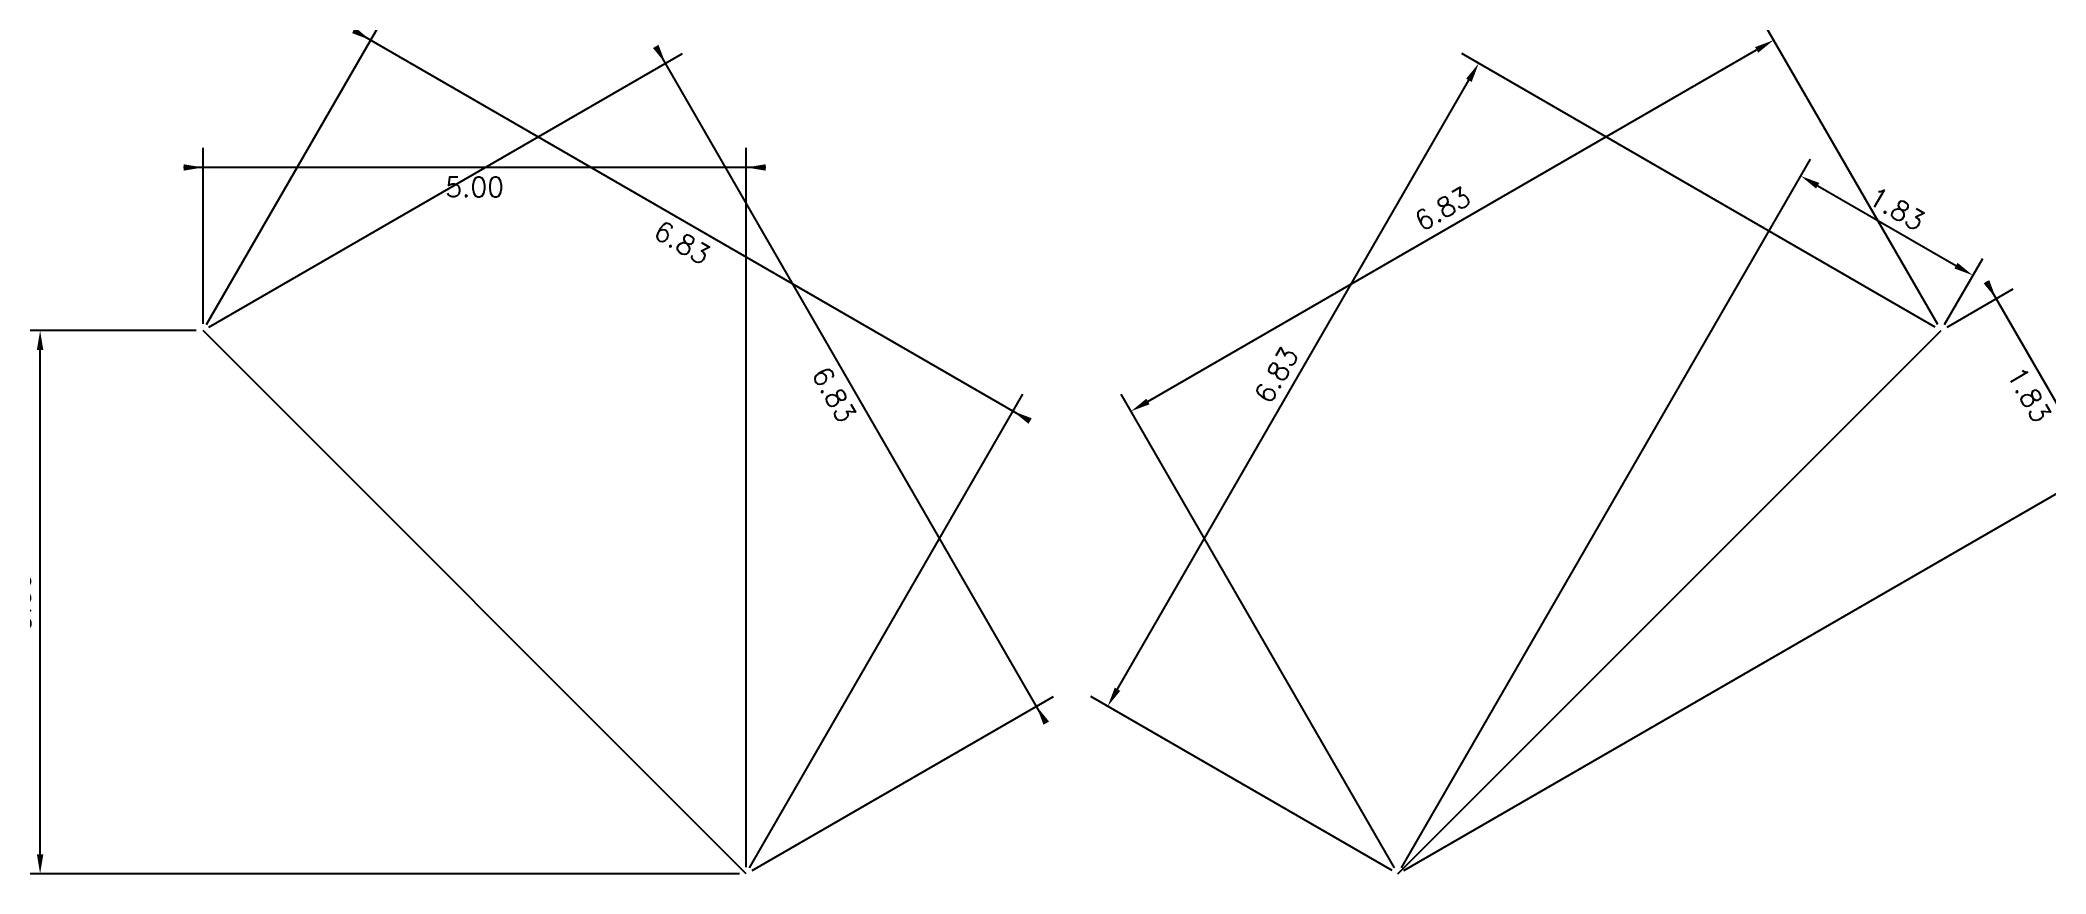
# Model space of a CAD drawing. Extents: x -6.5 to 12, y -5 to 2.7.
import ezdxf

# ---------------------------------------------------------------- set-up
doc = ezdxf.new("R2010")
doc.units = 0
doc.layers.add('Reference line', color=3, linetype='Continuous')
doc.styles.get("Standard").update_dxf_attribs({"font": 'simplex.shx'})
doc.dimstyles.get("Standard").update_dxf_attribs({"dimtxt": 0.18, "dimasz": 0.18, "dimexe": 0.18, "dimexo": 0.0625, "dimgap": 0.09, "dimtad": 1, "dimzin": 0, "dimdsep": 46, "dimtxsty": 'Standard', "dimcen": 0.09, "dimadec": 0, "dimazin": 0, "dimtfac": 1, "dimtdec": 4, "dimtofl": 0, "dimtmove": 0, "dimatfit": 3, "dimfxl": 1, "dimtolj": 1, "dimtzin": 0, "dimarcsym": 0})

msp = doc.modelspace()

# ---------------------------------------------------------------- linework, layer by layer
at = {"layer": 'Reference line'}
for p, q in [((0, -5), (-5, 0)), ((6, -5), (11, 0))]:
    msp.add_line(p, q, dxfattribs=at)

# ---------------------------------------------------------------- dimensions: what is measured, and where the dimension line sits
for base, p1, p2, angle in [((-3.458, 2.672), (0, -5), (-5, 0), 330), ((9.458, 2.672), (6, -5), (11, 0), 30), ((-0.743, 2.458), (0, -5), (-5, 0), 300), ((6.743, 2.458), (6, -5), (11, 0), 60), ((11.292, 0.507), (6, -5), (11, 0), 330), ((11.507, 0.292), (6, -5), (11, 0), 300), ((-6.5, 0), (0, -5), (-5, 0), 90)]:
    msp.add_linear_dim(base=base, p1=p1, p2=p2, angle=angle, dimstyle='Standard', override={"dimpost": '<>'}).render()
msp.add_linear_dim(base=(-5, 1.5), p1=(0, -5), p2=(-5, 0), dimstyle='Standard', override={"dimpost": '<>'}).render()

doc.saveas('drawing.dxf')
